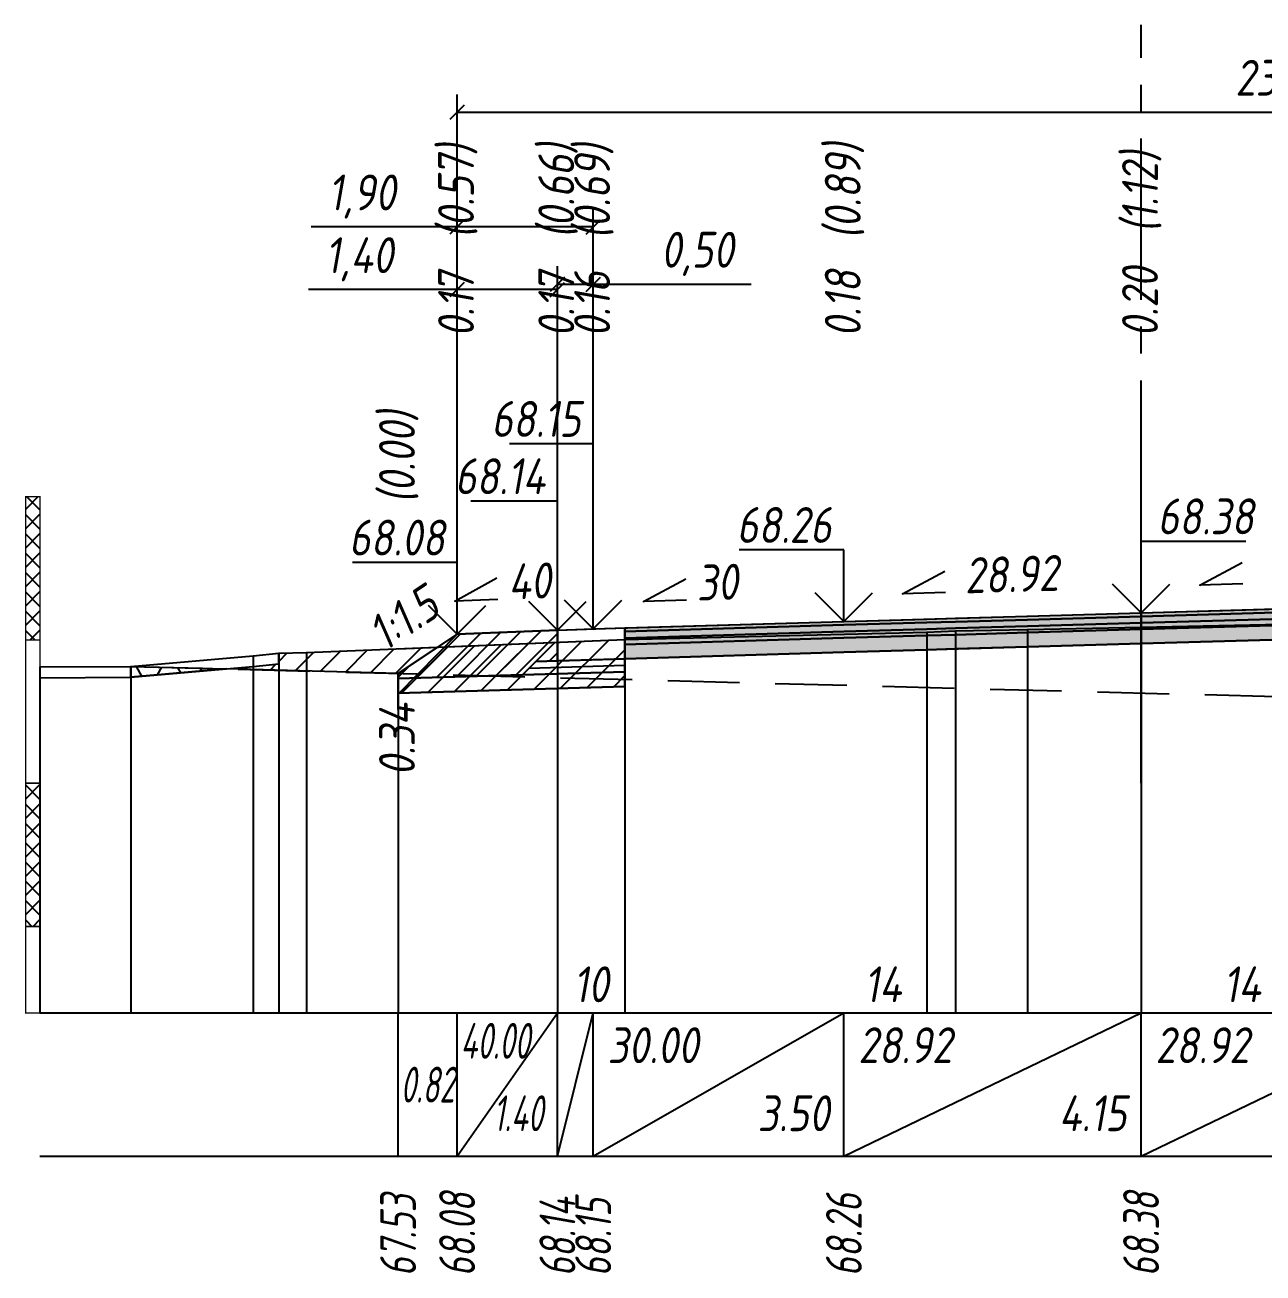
# Model space of a CAD drawing. Extents: x -717 to 1451, y -133302 to 233.
# Drawn here: x 78.9 to 165.4, y -39274.2 to -39187 of the extents above; entities that cross this region are included whole.
import ezdxf
from ezdxf.enums import TextEntityAlignment as Align

# ---------------------------------------------------------------- set-up
doc = ezdxf.new("R2010")
doc.units = 0
doc.linetypes.add('осевая2', pattern=[1.125, 0.75, -0.125, 0.125, -0.125])
doc.linetypes.add('штриховая', pattern=[0.75, 0.5, -0.25])
for name, color, linetype in [('Интерполированный поперечник', 2, 'Continuous'), ('Код_514', 1, 'Continuous'), ('Контур_0', 7, 'Continuous'), ('Контур_2521', 7, 'Continuous'), ('Контур_2564', 7, 'Continuous'), ('Контур_2660', 7, 'Continuous'), ('Контур_2665', 7, 'Continuous'), ('Контур_400', 7, 'Continuous'), ('Контур_508', 7, 'Continuous'), ('Контур_512', 7, 'Continuous'), ('Контур_513', 7, 'Continuous'), ('Контур_818', 7, 'Continuous'), ('Красный поперечник', 1, 'Continuous'), ('Линейка абсолютных высот', 7, 'Continuous'), ('Объём_2501', 7, 'Continuous'), ('Объём_2564', 7, 'Continuous'), ('Объём_2650', 7, 'Continuous'), ('Объём_2660', 7, 'Continuous'), ('Объём_2661', 7, 'Continuous'), ('Объём_2662', 7, 'Continuous'), ('Объём_2663', 7, 'Continuous'), ('Объём_2665', 7, 'Continuous'), ('Объём_2666', 7, 'Continuous'), ('Объём_2753', 7, 'Continuous'), ('Ось', 1, 'осевая2'), ('Откосы', 7, 'Continuous'), ('Отметки покрытия', 7, 'Continuous'), ('Рабочие отметки', 7, 'Continuous'), ('Рабочие отметки доп.', 7, 'Continuous'), ('Слои выравнивания', 7, 'Continuous'), ('Таблица', 7, 'Continuous'), ('Уклоны проезжей части', 7, 'Continuous'), ('Черный поперечник', 3, 'Continuous')]:
    doc.layers.add(name, color=color, linetype=linetype)
for name, color, linetype, true_color in [('Контур_2540', 2, 'Continuous', 0xffff00), ('Контур_2560', 2, 'Continuous', 0xffff00), ('Контур_2561', 7, 'Continuous', 0xff8040), ('Контур_2562', 3, 'Continuous', 0x00ff00), ('Контур_2563', 7, 'Continuous', 0xff8000), ('Контур_2570', 7, 'Continuous', 0x80ff00), ('Контур_2725', 7, 'Continuous', 0x323232), ('Контур_2736', 4, 'Continuous', 0x00ffff), ('Контур_2737', 4, 'Continuous', 0x00ffff), ('Контур_2738', 4, 'Continuous', 0x00ffff), ('Контур_2739', 4, 'Continuous', 0x00ffff), ('Контур_2741', 4, 'Continuous', 0x00ffff), ('Контур_2742', 4, 'Continuous', 0x00ffff), ('Контур_2743', 4, 'Continuous', 0x00ffff), ('Контур_2744', 7, 'Continuous', 0xa4ffff), ('Контур_2745', 7, 'Continuous', 0xa4ffff), ('Контур_2747', 4, 'Continuous', 0x00ffff), ('Контур_2748', 4, 'Continuous', 0x00ffff), ('Контур_2749', 4, 'Continuous', 0x00ffff), ('Контур_2750', 4, 'Continuous', 0x00ffff), ('Контур_2751', 4, 'Continuous', 0x00ffff), ('Контур_2752', 4, 'Continuous', 0x00ffff), ('Контур_2760', 7, 'Continuous', 0x323232), ('Контур_2761', 7, 'Continuous', 0x323232), ('Контур_2762', 7, 'Continuous', 0x323232), ('Контур_2763', 7, 'Continuous', 0x323232), ('Контур_402', 7, 'Continuous', 0xff6464), ('Контур_703', 4, 'Continuous', 0x00ffff), ('Контур_705', 4, 'Continuous', 0x00ffff), ('Контур_707', 4, 'Continuous', 0x00ffff), ('Контур_720', 131, 'Continuous', 0xaaffff), ('Объём_2500', 7, 'Continuous', 0xc0c0c0), ('Объём_2520', 7, 'Continuous', 0x80ffff), ('Объём_2540', 2, 'Continuous', 0xffff00), ('Объём_2560', 2, 'Continuous', 0xffff00), ('Объём_2561', 7, 'Continuous', 0xff8040), ('Объём_2562', 3, 'Continuous', 0x00ff00), ('Объём_2563', 7, 'Continuous', 0xff8000), ('Объём_2600', 7, 'Continuous', 0x808000), ('Объём_2746', 2, 'Continuous', 0xffff00)]:
    doc.layers.add(name, color=color, linetype=linetype, true_color=true_color)
doc.styles.get("Standard").update_dxf_attribs({"font": 'txt', "height": 2.5})
doc.styles.add('М', font='romand.shx', dxfattribs={"width": 0.8, "oblique": 10, "height": 2.5})
doc.dimstyles.new('ISO-25', dxfattribs={"dimtxt": 2.5, "dimasz": 2.5, "dimexe": 1.25, "dimexo": 0.625, "dimtad": 1, "dimtxsty": 'Standard', "dimcen": 2.5, "dimadec": 0, "dimazin": 0, "dimtfac": 1, "dimtmove": 0, "dimatfit": 3, "dimfxl": 1, "dimarcsym": 0})
pattern_1 = [(45.0000013, (0, 0), (-0.67351924, 0.67351921), []), (135.0000003, (0, 0), (-0.673519222, -0.67351923), [])]

# ---------------------------------------------------------------- blocks, each defined once
blk = doc.blocks.new('_Oblique')
at = {"color": 0, "linetype": 'ByBlock', "lineweight": -2}
blk.add_line((-0.5, -0.5), (0.5, 0.5), dxfattribs=at)
blk = doc.blocks.new('*D907')
at = {"color": 0, "lineweight": -2, "transparency": 16777216}
for p, q in [((109.123, -39228.99), (109.123, -39204.265)), ((116.123, -39228.71), (116.123, -39204.265)), ((109.123, -39205.515), (98.75, -39205.515)), ((116.123, -39205.515), (109.123, -39205.515))]:
    blk.add_line(p, q, dxfattribs=at)
at = {"layer": 'Defpoints', "color": 0, "transparency": 16777216}
for p in [(116.123, -39205.515), (109.123, -39229.615), (116.123, -39229.335)]:
    blk.add_point(p, dxfattribs=at)
at = {"color": 0, "lineweight": -2, "transparency": 16777216, "rotation": 180}
blk.add_blockref('_Oblique', (109.123, -39205.515), dxfattribs=at)
at = {"color": 0, "lineweight": -2, "transparency": 16777216}
blk.add_blockref('_Oblique', (116.123, -39205.515), dxfattribs=at)
at = {"color": 0, "transparency": 16777216, "insert": (102.291, -39203.402), "char_height": 2.5, "width": 8.75, "attachment_point": 5, "style": 'М'}
blk.add_mtext('1,40', dxfattribs=at)
blk = doc.blocks.new('*D909')
at = {"color": 0, "lineweight": -2, "transparency": 16777216}
for p, q in [((116.123, -39228.71), (116.123, -39203.885)), ((118.623, -39228.635), (118.623, -39203.885)), ((116.123, -39205.135), (118.623, -39205.135)), ((118.623, -39205.135), (129.658, -39205.135))]:
    blk.add_line(p, q, dxfattribs=at)
at = {"layer": 'Defpoints', "color": 0, "transparency": 16777216}
for p in [(118.623, -39205.135), (116.123, -39229.335), (118.623, -39229.26)]:
    blk.add_point(p, dxfattribs=at)
at = {"color": 0, "lineweight": -2, "transparency": 16777216, "rotation": 180}
blk.add_blockref('_Oblique', (116.123, -39205.135), dxfattribs=at)
at = {"color": 0, "lineweight": -2, "transparency": 16777216}
blk.add_blockref('_Oblique', (118.623, -39205.135), dxfattribs=at)
at = {"color": 0, "transparency": 16777216, "insert": (125.896, -39203.022), "char_height": 2.5, "width": 9.16667, "attachment_point": 5, "style": 'М'}
blk.add_mtext('0,50', dxfattribs=at)
blk = doc.blocks.new('*D912')
at = {"color": 0, "lineweight": -2, "transparency": 16777216}
for p, q in [((109.123, -39228.99), (109.123, -39199.885)), ((118.623, -39228.635), (118.623, -39199.885)), ((109.123, -39201.135), (98.939, -39201.135)), ((118.623, -39201.135), (109.123, -39201.135))]:
    blk.add_line(p, q, dxfattribs=at)
at = {"layer": 'Defpoints', "color": 0, "transparency": 16777216}
for p in [(118.623, -39201.135), (109.123, -39229.615), (118.623, -39229.26)]:
    blk.add_point(p, dxfattribs=at)
at = {"color": 0, "lineweight": -2, "transparency": 16777216, "rotation": 180}
blk.add_blockref('_Oblique', (109.123, -39201.135), dxfattribs=at)
at = {"color": 0, "lineweight": -2, "transparency": 16777216}
blk.add_blockref('_Oblique', (118.623, -39201.135), dxfattribs=at)
at = {"color": 0, "transparency": 16777216, "insert": (102.479, -39199.022), "char_height": 2.5, "width": 8.75, "attachment_point": 5, "style": 'М'}
blk.add_mtext('1,90', dxfattribs=at)
blk = doc.blocks.new('*D913')
at = {"color": 0, "lineweight": -2, "transparency": 16777216}
for p, q in [((109.123, -39228.99), (109.123, -39191.885)), ((224.267, -39225.51), (224.267, -39191.885)), ((109.123, -39193.135), (224.267, -39193.135))]:
    blk.add_line(p, q, dxfattribs=at)
at = {"layer": 'Defpoints', "color": 0, "transparency": 16777216}
for p in [(224.267, -39193.135), (224.267, -39226.135), (109.123, -39229.615)]:
    blk.add_point(p, dxfattribs=at)
at = {"color": 0, "lineweight": -2, "transparency": 16777216, "rotation": 180}
blk.add_blockref('_Oblique', (109.123, -39193.135), dxfattribs=at)
at = {"color": 0, "lineweight": -2, "transparency": 16777216}
blk.add_blockref('_Oblique', (224.267, -39193.135), dxfattribs=at)
at = {"color": 0, "transparency": 16777216, "insert": (166.695, -39191.022), "char_height": 2.5, "width": 12.08333, "attachment_point": 5, "style": 'М'}
blk.add_mtext('23,03', dxfattribs=at)

msp = doc.modelspace()

# ---------------------------------------------------------------- hatches: boundary and pattern name
at = {"layer": 'Линейка абсолютных высот'}
h = msp.add_hatch(dxfattribs=at)
h.set_pattern_fill('ANSI37', scale=0.3, style=0)
h.set_pattern_definition(pattern_1)
h.paths.add_polyline_path([(80, -39229.964), (80, -39219.964), (79, -39219.964), (79, -39229.964)])
h = msp.add_hatch(dxfattribs=at)
h.set_pattern_fill('ANSI37', scale=0.3, style=0)
h.set_pattern_definition(pattern_1)
h.paths.add_polyline_path([(80, -39249.964), (80, -39239.964), (79, -39239.964), (79, -39249.964)])
at = {"layer": 'Объём_2563'}
h = msp.add_hatch(dxfattribs=at)
h.set_pattern_fill('ANSI31', color=256, scale=0.3)
h.paths.add_polyline_path([(109.123, -39229.552), (116.123, -39229.272), (116.123, -39231.422), (114.623, -39231.467), (113.695, -39232.395), (105, -39232.656), (105, -39232.301)])
at = {"layer": 'Объём_2600'}
h = msp.add_hatch(dxfattribs=at)
h.set_pattern_fill('ANSI31', color=6, scale=0.4)
h.paths.add_polyline_path([(98.616, -39230.838), (120.824, -39229.93), (120.824, -39233.204), (105, -39233.678), (105, -39232.301), (92.997, -39231.985), (94.874, -39231.822), (96.674, -39231.638), (96.674, -39230.888)])
h = msp.add_hatch(dxfattribs=at)
h.set_pattern_fill('HONEY', color=5, scale=0.3)
h.paths.add_polyline_path([(86.348, -39232.56), (86.348, -39231.81), (92.997, -39231.985)])
at = {"layer": 'Слои выравнивания'}
for color, points in [(2, [(120.824, -39229.131), (136.123, -39228.672), (141.908, -39228.505), (143.907, -39228.447), (148.947, -39228.301), (156.873, -39228.072), (156.873, -39228.322), (148.947, -39228.551), (143.907, -39228.697), (141.908, -39228.755), (136.123, -39228.922), (120.824, -39229.381)]), (2, [(156.873, -39228.072), (170.97, -39227.665), (170.97, -39227.915), (156.873, -39228.322)]), (3, [(156.873, -39228.322), (170.97, -39227.915), (170.97, -39228.365), (156.873, -39228.772)]), (3, [(120.824, -39229.381), (136.123, -39228.922), (141.908, -39228.755), (143.907, -39228.697), (148.947, -39228.551), (156.873, -39228.322), (156.873, -39228.772), (148.947, -39229.001), (143.907, -39229.147), (141.908, -39229.205), (136.123, -39229.372), (120.824, -39229.831)]), (4, [(120.824, -39229.831), (136.123, -39229.372), (141.908, -39229.205), (143.907, -39229.147), (148.947, -39229.001), (156.873, -39228.772), (156.873, -39229.222), (148.947, -39229.451), (143.907, -39229.597), (141.908, -39229.655), (136.123, -39229.822), (120.824, -39230.281)]), (4, [(156.873, -39228.772), (170.97, -39228.365), (170.97, -39228.815), (156.873, -39229.222)]), (5, [(156.873, -39229.222), (170.97, -39228.815), (170.97, -39229.815), (156.873, -39230.222)]), (5, [(120.824, -39230.281), (136.123, -39229.822), (141.908, -39229.655), (143.907, -39229.597), (148.947, -39229.451), (156.873, -39229.222), (156.873, -39230.222), (148.947, -39230.451), (143.907, -39230.597), (141.908, -39230.655), (136.123, -39230.822), (120.824, -39231.281)])]:
    msp.add_hatch(color=color, dxfattribs=at).paths.add_polyline_path(points)

# ---------------------------------------------------------------- linework, layer by layer
at = {"layer": 'Интерполированный поперечник', "linetype": 'штриховая', "ltscale": 10, "flags": 128}
msp.add_lwpolyline([(86.348, -39231.81), (202.162, -39234.859)], dxfattribs=at)
at = {"layer": 'Код_514'}
for p, q in [((105, -39266), (105, -39256)), ((109.123, -39266), (109.123, -39256)), ((109.123, -39266), (116.123, -39256)), ((116.123, -39266), (116.123, -39256)), ((116.123, -39266), (118.623, -39256)), ((118.623, -39266), (118.623, -39256)), ((118.623, -39266), (136.123, -39256)), ((136.123, -39266), (136.123, -39256)), ((136.123, -39266), (156.873, -39256)), ((156.873, -39266), (156.873, -39256)), ((156.873, -39266), (177.623, -39256))]:
    msp.add_line(p, q, dxfattribs=at)
at = {"layer": 'Контур_0', "flags": 128}
for points in [[(109.123, -39229.552), (105, -39232.301), (105, -39232.301), (105, -39232.301), (105, -39232.301), (105, -39232.301), (105, -39232.301), (105, -39232.301), (105, -39232.301), (105, -39232.301), (105, -39232.301), (105, -39232.301), (105, -39232.301), (105, -39232.301), (105, -39232.301), (105, -39234.82)], [(109.123, -39229.552), (105, -39232.301), (105, -39232.301), (105, -39232.301), (105, -39232.301), (105, -39232.301), (105, -39232.301), (105, -39232.301), (105, -39232.301), (105, -39232.301), (105, -39232.301), (105, -39232.301), (105, -39232.301), (105, -39232.301), (105, -39232.301), (105, -39234.82), (105, -39234.82), (105, -39232.301), (105, -39232.301), (105, -39232.301), (105, -39232.301), (105, -39232.301), (105, -39232.301), (105, -39232.301), (105, -39232.301), (105, -39232.301), (105, -39232.301), (105, -39232.301), (105, -39232.301), (105, -39232.301)], [(118.623, -39231.347), (116.123, -39231.422), (116.123, -39229.272), (120.824, -39229.131), (120.824, -39231.281), (118.623, -39231.347), (118.623, -39231.347)], [(105, -39232.656), (113.695, -39232.395), (114.623, -39231.467), (116.123, -39231.422)], [(114.623, -39231.467), (120.824, -39231.281), (120.824, -39232.181), (113.695, -39232.395), (114.623, -39231.467), (114.623, -39231.467)]]:
    msp.add_lwpolyline(points, dxfattribs=at)
at = {"layer": 'Контур_2521', "color": 250, "flags": 128}
msp.add_lwpolyline([(114.159, -39231.931), (120.824, -39231.731)], dxfattribs=at)
at = {"layer": 'Контур_2540', "flags": 128}
msp.add_lwpolyline([(113.695, -39232.395), (120.824, -39232.181), (120.824, -39233.204), (105, -39233.678), (105, -39232.656), (113.695, -39232.395), (113.695, -39232.395)], dxfattribs=at)
at = {"layer": 'Контур_2560', "flags": 128}
msp.add_lwpolyline([(109.123, -39229.552), (109.123, -39229.552), (109.123, -39229.552), (116.123, -39229.272)], dxfattribs=at)
at = {"layer": 'Контур_2561', "flags": 128}
msp.add_lwpolyline([(116.123, -39229.272), (116.123, -39229.272), (109.123, -39229.552), (109.123, -39229.552), (116.123, -39229.272)], dxfattribs=at)
at = {"layer": 'Контур_2562', "flags": 128}
msp.add_lwpolyline([(109.123, -39229.552), (109.123, -39229.552), (109.123, -39229.552), (109.123, -39229.552), (109.123, -39229.552)], dxfattribs=at)
at = {"layer": 'Контур_2563', "flags": 128}
msp.add_lwpolyline([(109.123, -39229.552), (116.123, -39229.272), (116.123, -39231.422), (114.623, -39231.467), (113.695, -39232.395), (105, -39232.656), (105, -39232.301), (109.123, -39229.552), (109.123, -39229.552)], dxfattribs=at)
at = {"layer": 'Контур_2564', "flags": 128}
msp.add_lwpolyline([(109.123, -39229.552), (116.123, -39229.272)], dxfattribs=at)
at = {"layer": 'Контур_2570', "flags": 128}
msp.add_lwpolyline([(80, -39232.603), (86.348, -39232.56), (86.348, -39232.56), (94.874, -39231.822), (96.674, -39231.638), (96.674, -39230.888), (98.616, -39230.838), (120.824, -39229.93), (141.908, -39229.427), (143.907, -39229.34), (148.947, -39229.236), (156.873, -39229.065), (170.97, -39228.761)], dxfattribs=at)
at = {"layer": 'Контур_2660', "flags": 128}
msp.add_lwpolyline([(105, -39233.678), (120.824, -39233.204)], dxfattribs=at)
at = {"layer": 'Контур_2665', "flags": 128}
msp.add_lwpolyline([(109.123, -39229.552), (109.123, -39229.552)], dxfattribs=at)
at = {"layer": 'Контур_2725', "flags": 128}
msp.add_lwpolyline([(120.824, -39231.281), (136.123, -39230.822), (141.908, -39230.655), (143.907, -39230.597), (148.947, -39230.451), (156.873, -39230.222), (170.97, -39229.815)], dxfattribs=at)
at = {"layer": 'Контур_2736', "flags": 128}
msp.add_lwpolyline([(109.123, -39229.552), (105, -39232.301)], dxfattribs=at)
at = {"layer": 'Контур_2737', "flags": 128}
msp.add_lwpolyline([(105, -39232.301), (105, -39232.301)], dxfattribs=at)
at = {"layer": 'Контур_2738', "flags": 128}
msp.add_lwpolyline([(105, -39232.301), (105, -39232.301)], dxfattribs=at)
at = {"layer": 'Контур_2739', "flags": 128}
msp.add_lwpolyline([(105, -39232.301), (105, -39232.301)], dxfattribs=at)
at = {"layer": 'Контур_2741', "flags": 128}
msp.add_lwpolyline([(105, -39232.301), (105, -39232.301)], dxfattribs=at)
at = {"layer": 'Контур_2742', "flags": 128}
msp.add_lwpolyline([(105, -39232.301), (105, -39232.301)], dxfattribs=at)
at = {"layer": 'Контур_2743', "flags": 128}
msp.add_lwpolyline([(105, -39232.301), (105, -39232.301)], dxfattribs=at)
at = {"layer": 'Контур_2744', "flags": 128}
msp.add_lwpolyline([(105, -39232.301), (105, -39232.301)], dxfattribs=at)
msp.add_lwpolyline([(105, -39232.301), (105, -39232.301)], dxfattribs=at)
msp.add_lwpolyline([(105, -39232.301), (105, -39232.301)], dxfattribs=at)
msp.add_lwpolyline([(105, -39232.301), (105, -39232.301)], dxfattribs=at)
msp.add_lwpolyline([(105, -39232.301), (105, -39232.301)], dxfattribs=at)
msp.add_lwpolyline([(105, -39232.301), (105, -39232.301)], dxfattribs=at)
at = {"layer": 'Контур_2745', "flags": 128}
msp.add_lwpolyline([(105, -39232.301), (105, -39232.301)], dxfattribs=at)
msp.add_lwpolyline([(105, -39232.301), (105, -39232.301)], dxfattribs=at)
msp.add_lwpolyline([(105, -39232.301), (105, -39232.301)], dxfattribs=at)
msp.add_lwpolyline([(105, -39232.301), (105, -39232.301)], dxfattribs=at)
msp.add_lwpolyline([(105, -39232.301), (105, -39232.301)], dxfattribs=at)
msp.add_lwpolyline([(105, -39232.301), (105, -39232.301)], dxfattribs=at)
at = {"layer": 'Контур_2747', "flags": 128}
msp.add_lwpolyline([(105, -39232.301), (105, -39232.301)], dxfattribs=at)
at = {"layer": 'Контур_2748', "flags": 128}
msp.add_lwpolyline([(105, -39232.301), (105, -39232.301)], dxfattribs=at)
at = {"layer": 'Контур_2749', "flags": 128}
msp.add_lwpolyline([(105, -39232.301), (105, -39232.301)], dxfattribs=at)
at = {"layer": 'Контур_2750', "flags": 128}
msp.add_lwpolyline([(105, -39232.301), (105, -39232.301)], dxfattribs=at)
at = {"layer": 'Контур_2751', "flags": 128}
msp.add_lwpolyline([(105, -39232.301), (105, -39232.301)], dxfattribs=at)
at = {"layer": 'Контур_2752', "flags": 128}
msp.add_lwpolyline([(105, -39232.301), (105, -39232.301)], dxfattribs=at)
at = {"layer": 'Контур_2760', "flags": 128}
msp.add_lwpolyline([(120.824, -39229.131), (136.123, -39228.672), (141.908, -39228.505), (143.907, -39228.447), (148.947, -39228.301), (156.873, -39228.072), (170.97, -39227.665)], dxfattribs=at)
at = {"layer": 'Контур_2761', "flags": 128}
msp.add_lwpolyline([(120.824, -39229.381), (136.123, -39228.922), (141.908, -39228.755), (143.907, -39228.697), (148.947, -39228.551), (156.873, -39228.322), (170.97, -39227.915)], dxfattribs=at)
at = {"layer": 'Контур_2762', "flags": 128}
msp.add_lwpolyline([(120.824, -39229.831), (136.123, -39229.372), (141.908, -39229.205), (143.907, -39229.147), (148.947, -39229.001), (156.873, -39228.772), (170.97, -39228.365)], dxfattribs=at)
at = {"layer": 'Контур_2763', "flags": 128}
msp.add_lwpolyline([(120.824, -39230.281), (136.123, -39229.822), (141.908, -39229.655), (143.907, -39229.597), (148.947, -39229.451), (156.873, -39229.222), (170.97, -39228.815)], dxfattribs=at)
at = {"layer": 'Контур_400', "flags": 128}
for points in [[(156.873, -39228.072), (177.623, -39227.472), (195.123, -39226.947), (195.123, -39226.947), (195.123, -39226.947), (195.123, -39226.947), (214.767, -39226.358), (214.767, -39226.358), (217.267, -39226.283)], [(116.123, -39229.272), (118.623, -39229.197), (118.623, -39229.197), (118.623, -39229.197), (118.623, -39229.197), (118.623, -39229.197), (118.623, -39229.197), (136.123, -39228.672), (156.873, -39228.072)]]:
    msp.add_lwpolyline(points, dxfattribs=at)
at = {"layer": 'Контур_402', "flags": 128}
msp.add_lwpolyline([(105, -39233.678), (120.824, -39233.204), (120.824, -39231.281), (136.123, -39230.822), (156.873, -39230.222), (170.97, -39229.815), (170.97, -39232.545), (236.944, -39234.524)], dxfattribs=at)
at = {"layer": 'Контур_508', "flags": 128}
msp.add_lwpolyline([(105, -39233.678), (120.824, -39233.204), (120.824, -39231.281), (136.123, -39230.822), (156.873, -39230.222), (170.97, -39229.815), (170.97, -39232.545), (236.944, -39234.524), (239.158, -39236), (241.158, -39236), (243.255, -39234.602)], dxfattribs=at)
at = {"layer": 'Контур_512', "flags": 128}
msp.add_lwpolyline([(105, -39233.678), (120.824, -39233.204)], dxfattribs=at)
at = {"layer": 'Контур_513', "flags": 128}
msp.add_lwpolyline([(105, -39233.678), (120.824, -39233.204), (120.824, -39231.281), (136.123, -39230.822), (156.873, -39230.222), (170.97, -39229.815), (170.97, -39232.545), (236.944, -39234.524), (239.158, -39236), (241.158, -39236), (243.255, -39234.602)], dxfattribs=at)
at = {"layer": 'Контур_703', "flags": 128}
for points in [[(109.123, -39229.552), (105, -39232.301)], [(105, -39232.301), (105, -39234.82)]]:
    msp.add_lwpolyline(points, dxfattribs=at)
at = {"layer": 'Контур_705', "flags": 128}
msp.add_lwpolyline([(105, -39232.301), (105, -39232.301)], dxfattribs=at)
at = {"layer": 'Контур_707', "flags": 128}
msp.add_lwpolyline([(105, -39234.82), (105, -39232.301)], dxfattribs=at)
at = {"layer": 'Контур_720', "flags": 128}
msp.add_lwpolyline([(105, -39234.82), (105, -39234.82)], dxfattribs=at)
at = {"layer": 'Контур_818', "flags": 128}
msp.add_lwpolyline([(105, -39230.577), (120.824, -39229.93), (141.908, -39229.427), (143.907, -39229.34), (148.947, -39229.236), (156.873, -39229.065), (170.97, -39228.761), (175.074, -39228.915), (192.129, -39230.197), (192.129, -39230.947), (195.483, -39232.748), (202.162, -39235.609), (202.162, -39235.609), (202.667, -39235.763), (203.693, -39235.517), (208.266, -39234.428), (220.817, -39235.297), (242.621, -39235.352), (243.255, -39235.352)], dxfattribs=at)
at = {"layer": 'Красный поперечник'}
for p, q in [((136.123, -39228.672), (156.873, -39228.072)), ((156.873, -39228.072), (177.623, -39227.472)), ((118.623, -39229.197), (136.123, -39228.672)), ((105, -39232.301), (109.123, -39229.552)), ((109.123, -39229.552), (116.123, -39229.272)), ((116.123, -39229.272), (118.623, -39229.197)), ((120.824, -39233.204), (120.824, -39256)), ((105, -39233.678), (105, -39256))]:
    msp.add_line(p, q, dxfattribs=at)
at = {"layer": 'Линейка абсолютных высот', "color": 7, "const_width": 0.1, "flags": 128}
for points in [[(80, -39229.964), (80, -39219.964), (79, -39219.964), (79, -39229.964), (80, -39229.964)], [(80, -39239.964), (80, -39229.964), (79, -39229.964), (79, -39239.964), (80, -39239.964)], [(80, -39249.964), (80, -39239.964), (79, -39239.964), (79, -39249.964), (80, -39249.964)], [(80, -39256), (80, -39249.964), (79, -39249.964), (79, -39256), (80, -39256)]]:
    msp.add_lwpolyline(points, dxfattribs=at)
at = {"layer": 'Объём_2500', "flags": 128}
msp.add_lwpolyline([(118.623, -39231.347), (116.123, -39231.422), (116.123, -39229.272), (120.824, -39229.131), (120.824, -39231.281), (118.623, -39231.347), (118.623, -39231.347)], dxfattribs=at)
at = {"layer": 'Объём_2501', "flags": 128}
for points in [[(156.873, -39228.072), (177.623, -39227.472), (195.123, -39226.947), (195.123, -39226.947), (195.123, -39226.947), (195.123, -39226.947), (214.767, -39226.358), (214.767, -39226.358), (217.267, -39226.283)], [(116.123, -39229.272), (118.623, -39229.197), (118.623, -39229.197), (118.623, -39229.197), (118.623, -39229.197), (118.623, -39229.197), (118.623, -39229.197), (136.123, -39228.672), (156.873, -39228.072)]]:
    msp.add_lwpolyline(points, dxfattribs=at)
at = {"layer": 'Объём_2520', "color": 250, "flags": 128}
msp.add_lwpolyline([(114.623, -39231.467), (120.824, -39231.281), (120.824, -39232.181), (113.695, -39232.395), (114.623, -39231.467), (114.623, -39231.467)], dxfattribs=at)
at = {"layer": 'Объём_2540', "flags": 128}
msp.add_lwpolyline([(113.695, -39232.395), (120.824, -39232.181), (120.824, -39233.204), (105, -39233.678), (105, -39232.656), (113.695, -39232.395), (113.695, -39232.395)], dxfattribs=at)
at = {"layer": 'Объём_2560', "flags": 128}
msp.add_lwpolyline([(109.123, -39229.552), (109.123, -39229.552), (109.123, -39229.552), (116.123, -39229.272)], dxfattribs=at)
at = {"layer": 'Объём_2561', "flags": 128}
msp.add_lwpolyline([(116.123, -39229.272), (116.123, -39229.272), (109.123, -39229.552), (109.123, -39229.552), (116.123, -39229.272)], dxfattribs=at)
at = {"layer": 'Объём_2562', "flags": 128}
msp.add_lwpolyline([(109.123, -39229.552), (109.123, -39229.552), (109.123, -39229.552), (109.123, -39229.552), (109.123, -39229.552)], dxfattribs=at)
at = {"layer": 'Объём_2563', "color": 250, "flags": 128}
msp.add_lwpolyline([(109.123, -39229.552), (116.123, -39229.272), (116.123, -39231.422), (114.623, -39231.467), (113.695, -39232.395), (105, -39232.656), (105, -39232.301), (109.123, -39229.552), (109.123, -39229.552)], dxfattribs=at)
at = {"layer": 'Объём_2564', "flags": 128}
msp.add_lwpolyline([(109.123, -39229.552), (116.123, -39229.272)], dxfattribs=at)
at = {"layer": 'Объём_2600', "color": 5, "flags": 128}
msp.add_lwpolyline([(86.348, -39232.56), (86.348, -39231.81), (92.997, -39231.985), (86.348, -39232.56), (86.348, -39232.56)], dxfattribs=at)
at = {"layer": 'Объём_2650', "color": 6, "flags": 128}
msp.add_lwpolyline([(98.616, -39230.838), (120.824, -39229.93), (120.824, -39233.204), (105, -39233.678), (105, -39232.301), (92.997, -39231.985), (94.874, -39231.822), (96.674, -39231.638), (96.674, -39230.888), (98.616, -39230.838), (98.616, -39230.838)], dxfattribs=at)
at = {"layer": 'Объём_2660', "flags": 128}
msp.add_lwpolyline([(105, -39233.678), (120.824, -39233.204)], dxfattribs=at)
at = {"layer": 'Объём_2661', "flags": 128}
msp.add_lwpolyline([(109.123, -39229.552), (105, -39232.301), (105, -39233.743)], dxfattribs=at)
at = {"layer": 'Объём_2662', "flags": 128}
msp.add_lwpolyline([(105, -39233.743), (105, -39232.301)], dxfattribs=at)
at = {"layer": 'Объём_2663', "flags": 128}
msp.add_lwpolyline([(105, -39233.743), (105, -39234.82), (105, -39233.743)], dxfattribs=at)
at = {"layer": 'Объём_2665', "flags": 128}
msp.add_lwpolyline([(109.123, -39229.552), (109.123, -39229.552)], dxfattribs=at)
at = {"layer": 'Объём_2666', "flags": 128}
msp.add_lwpolyline([(109.123, -39229.552), (105, -39233.743)], dxfattribs=at)
at = {"layer": 'Объём_2746', "flags": 128}
msp.add_lwpolyline([(120.824, -39233.204), (105, -39233.678), (105, -39232.301), (107.755, -39230.464), (120.824, -39229.93), (120.824, -39233.204), (120.824, -39233.204)], dxfattribs=at)
at = {"layer": 'Объём_2753', "flags": 128}
msp.add_lwpolyline([(120.824, -39229.131), (120.824, -39229.131)], dxfattribs=at)
at = {"layer": 'Ось', "ltscale": 15}
msp.add_line((156.873, -39239.971), (156.873, -39187.043), dxfattribs=at)
at = {"layer": 'Откосы', "color": 1, "flags": 128}
for points in [[(163.964, -39226.057), (160.965, -39226.144), (163.921, -39224.558)], [(143.214, -39226.657), (140.215, -39226.744), (143.171, -39225.158)], [(111.953, -39227.139), (108.956, -39227.259), (111.893, -39225.64)], [(125.138, -39227.192), (122.139, -39227.282), (125.093, -39225.692)]]:
    msp.add_lwpolyline(points, dxfattribs=at)
at = {"layer": 'Отметки покрытия', "color": 1}
for p, q in [((118.623, -39216.272), (112.773, -39216.272)), ((118.623, -39229.197), (118.623, -39216.272)), ((116.123, -39220.272), (110.073, -39220.272)), ((116.123, -39229.272), (116.123, -39220.272)), ((136.123, -39223.672), (128.823, -39223.672)), ((136.123, -39228.672), (136.123, -39223.672)), ((156.873, -39228.072), (156.873, -39223.072)), ((156.873, -39223.072), (164.173, -39223.072)), ((109.123, -39224.552), (101.823, -39224.552)), ((109.123, -39229.552), (109.123, -39224.552)), ((156.873, -39228.072), (154.873, -39226.072)), ((156.873, -39228.072), (158.873, -39226.072)), ((116.123, -39229.272), (114.123, -39227.272)), ((116.123, -39229.272), (118.123, -39227.272)), ((118.623, -39229.197), (116.623, -39227.197)), ((118.623, -39229.197), (120.623, -39227.197)), ((136.123, -39228.672), (134.123, -39226.672)), ((136.123, -39228.672), (138.123, -39226.672)), ((109.123, -39229.552), (107.123, -39227.552)), ((109.123, -39229.552), (111.123, -39227.552))]:
    msp.add_line(p, q, dxfattribs=at)
at = {"layer": 'Слои выравнивания'}
for p, q in [((156.873, -39228.072), (156.873, -39256)), ((116.123, -39229.272), (116.123, -39256)), ((120.824, -39229.131), (120.824, -39256))]:
    msp.add_line(p, q, dxfattribs=at)
at = {"layer": 'Слои выравнивания', "color": 2, "flags": 128}
for points in [[(120.824, -39229.131), (136.123, -39228.672), (141.908, -39228.505), (143.907, -39228.447), (148.947, -39228.301), (156.873, -39228.072), (156.873, -39228.322), (148.947, -39228.551), (143.907, -39228.697), (141.908, -39228.755), (136.123, -39228.922), (120.824, -39229.381)], [(156.873, -39228.072), (170.97, -39227.665), (170.97, -39227.915), (156.873, -39228.322)]]:
    msp.add_lwpolyline(points, close=True, dxfattribs=at)
at = {"layer": 'Слои выравнивания', "color": 3, "flags": 128}
for points in [[(156.873, -39228.322), (170.97, -39227.915), (170.97, -39228.365), (156.873, -39228.772)], [(120.824, -39229.381), (136.123, -39228.922), (141.908, -39228.755), (143.907, -39228.697), (148.947, -39228.551), (156.873, -39228.322), (156.873, -39228.772), (148.947, -39229.001), (143.907, -39229.147), (141.908, -39229.205), (136.123, -39229.372), (120.824, -39229.831)]]:
    msp.add_lwpolyline(points, close=True, dxfattribs=at)
at = {"layer": 'Слои выравнивания', "color": 4, "flags": 128}
for points in [[(120.824, -39229.831), (136.123, -39229.372), (141.908, -39229.205), (143.907, -39229.147), (148.947, -39229.001), (156.873, -39228.772), (156.873, -39229.222), (148.947, -39229.451), (143.907, -39229.597), (141.908, -39229.655), (136.123, -39229.822), (120.824, -39230.281)], [(156.873, -39228.772), (170.97, -39228.365), (170.97, -39228.815), (156.873, -39229.222)]]:
    msp.add_lwpolyline(points, close=True, dxfattribs=at)
at = {"layer": 'Слои выравнивания', "color": 5, "flags": 128}
for points in [[(156.873, -39229.222), (170.97, -39228.815), (170.97, -39229.815), (156.873, -39230.222)], [(120.824, -39230.281), (136.123, -39229.822), (141.908, -39229.655), (143.907, -39229.597), (148.947, -39229.451), (156.873, -39229.222), (156.873, -39230.222), (148.947, -39230.451), (143.907, -39230.597), (141.908, -39230.655), (136.123, -39230.822), (120.824, -39231.281)]]:
    msp.add_lwpolyline(points, close=True, dxfattribs=at)
at = {"layer": 'Таблица'}
for p, q in [((80, -39256), (268.255, -39256)), ((80, -39266), (268.255, -39266))]:
    msp.add_line(p, q, dxfattribs=at)
at = {"layer": 'Черный поперечник', "color": 7}
for p, q in [((156.873, -39229.065), (156.873, -39256)), ((120.824, -39229.93), (120.824, -39256)), ((141.908, -39229.427), (141.908, -39256)), ((143.907, -39229.34), (143.907, -39256)), ((148.947, -39229.236), (148.947, -39256)), ((94.874, -39231.072), (94.874, -39256)), ((96.674, -39230.888), (96.674, -39256)), ((98.616, -39230.838), (98.616, -39256)), ((80, -39231.853), (80, -39256)), ((86.348, -39231.81), (86.348, -39256))]:
    msp.add_line(p, q, dxfattribs=at)
at = {"layer": 'Черный поперечник', "flags": 128}
msp.add_lwpolyline([(80, -39231.853), (86.348, -39231.81), (94.874, -39231.072), (96.674, -39230.888), (98.616, -39230.838), (120.824, -39229.93), (141.908, -39229.427), (143.907, -39229.34), (148.947, -39229.236), (156.873, -39229.065), (170.97, -39228.761), (175.074, -39228.915), (192.129, -39230.197), (195.483, -39231.998), (202.162, -39234.859), (202.667, -39235.013), (203.693, -39234.767), (208.266, -39233.678), (220.817, -39234.547), (242.621, -39234.602), (251.112, -39234.601), (268.255, -39233.954)], dxfattribs=at)

# ---------------------------------------------------------------- texts
at = {"layer": 'Код_514', "style": 'М', "oblique": 10}
for s, width, p in [('40.00', 0.6, (109.356, -39256.693)), ('30.00', 0.8, (119.623, -39257)), ('28.92', 0.8, (137.123, -39257)), ('28.92', 0.8, (157.873, -39257))]:
    msp.add_text(s, height=2.5, dxfattribs=dict(at, width=width)).set_placement(p, align=Align.TOP_LEFT)
at = {"layer": 'Код_514', "style": 'М', "oblique": 10, "width": 0.6}
msp.add_text('0.82', height=2.5, dxfattribs=at).set_placement((107.061, -39261), align=Align.MIDDLE_CENTER)
at = {"layer": 'Код_514', "style": 'М', "oblique": 10}
for s, width, p in [('1.40', 0.6, (115.123, -39265)), ('3.50', 0.8, (135.123, -39265)), ('4.15', 0.8, (155.873, -39265))]:
    msp.add_text(s, height=2.5, dxfattribs=dict(at, width=width)).set_placement(p, align=Align.BOTTOM_RIGHT)
at = {"layer": 'Код_514', "style": 'М', "oblique": 10, "width": 0.7}
for s, p in [('67.53', (105, -39274.382)), ('68.08', (109.123, -39274.382)), ('68.14', (116.123, -39274.382)), ('68.15', (118.623, -39274.382)), ('68.26', (136.123, -39274.382)), ('68.38', (156.873, -39274.382))]:
    msp.add_text(s, height=2.5, rotation=90, dxfattribs=at).set_placement(p, align=Align.MIDDLE_LEFT)
at = {"layer": 'Отметки покрытия', "color": 1, "style": 'М', "oblique": 10, "width": 0.8}
for s, p in [('68.15', (117.764, -39216.541)), ('68.14', (115.264, -39220.541)), ('68.26', (135.264, -39223.941)), ('68.08', (108.264, -39224.821))]:
    msp.add_text(s, height=2.5, dxfattribs=at).set_placement(p, align=Align.BOTTOM_RIGHT)
msp.add_text('68.38', height=2.5, dxfattribs=at).set_placement((158.014, -39223.341), align=Align.BOTTOM_LEFT)
at = {"layer": 'Рабочие отметки', "color": 1, "style": 'М', "oblique": 10, "width": 0.8}
for s, p in [('0.20', (156.795, -39208.823)), ('0.17', (109.045, -39208.823)), ('0.17', (116.045, -39208.823)), ('0.16', (118.545, -39208.823)), ('0.18', (136.045, -39208.823))]:
    msp.add_text(s, height=2.5, rotation=90, dxfattribs=at).set_placement(p, align=Align.MIDDLE_LEFT)
msp.add_text('0.34', height=2.5, rotation=90, dxfattribs=at).set_placement((104.922, -39234.374), align=Align.MIDDLE_RIGHT)
at = {"layer": 'Рабочие отметки доп.', "color": 1, "style": 'М', "oblique": 10, "width": 0.8}
for s, p in [('(0.89)', (136.045, -39201.973)), ('(0.57)', (109.045, -39201.923)), ('(0.66)', (116.045, -39201.923)), ('(0.69)', (118.545, -39201.973)), ('(1.12)', (156.795, -39201.523)), ('(0.00)', (104.922, -39220.412))]:
    msp.add_text(s, height=2.5, rotation=90, dxfattribs=at).set_placement(p, align=Align.MIDDLE_LEFT)
at = {"layer": 'Слои выравнивания', "style": 'М', "oblique": 10, "width": 0.8}
for s, p in [('10', (118.473, -39256)), ('14', (138.848, -39256)), ('14', (163.921, -39256))]:
    msp.add_text(s, height=2.5, dxfattribs=at).set_placement(p, align=Align.BOTTOM_CENTER)
at = {"layer": 'Уклоны проезжей части', "color": 1, "style": 'М', "oblique": 10, "width": 0.8}
for s, rotation, p in [('40', 2.29061, (114.258, -39227.855)), ('30', 1.71836, (127.343, -39227.935)), ('28.92', 1.65628, (147.891, -39227.373)), ('1:1.5', 33.69007, (106.507, -39230.095))]:
    msp.add_text(s, height=2.5, rotation=rotation, dxfattribs=at).set_placement(p, align=Align.BOTTOM_CENTER)

# ---------------------------------------------------------------- dimensions: what is measured, and where the dimension line sits
at = {"color": 5}
dim = msp.add_linear_dim(base=(224.267, -39193.135), p1=(109.123, -39229.615), p2=(224.267, -39226.135), angle=180, dimstyle='ISO-25', override={"dimasz": 1, "dimlfac": 0.2, "dimzin": 0, "dimtxsty": 'М', "dimblk1": 'Oblique', "dimblk2": 'Oblique', "dimsah": 1}, dxfattribs=at)
dim.commit()
dim.dimension.update_dxf_attribs({"geometry": '*D913', "text_midpoint": (166.695, -39191.022)})
for base, p1, p2, picture, middle in [((118.623, -39201.135), (109.123, -39229.615), (118.623, -39229.26), '*D912', (102.479, -39201.135)), ((116.123, -39205.515), (109.123, -39229.615), (116.123, -39229.335), '*D907', (102.291, -39205.515)), ((118.623, -39205.135), (116.123, -39229.335), (118.623, -39229.26), '*D909', (125.896, -39205.135))]:
    dim = msp.add_linear_dim(base=base, p1=p1, p2=p2, angle=180, dimstyle='ISO-25', override={"dimasz": 1, "dimlfac": 0.2, "dimzin": 0, "dimtxsty": 'М', "dimblk1": 'Oblique', "dimblk2": 'Oblique', "dimsah": 1}, dxfattribs=at)
    dim.commit()
    dim.dimension.update_dxf_attribs({"geometry": picture, "text_midpoint": middle, "dimtype": 160})

doc.saveas('drawing.dxf')
